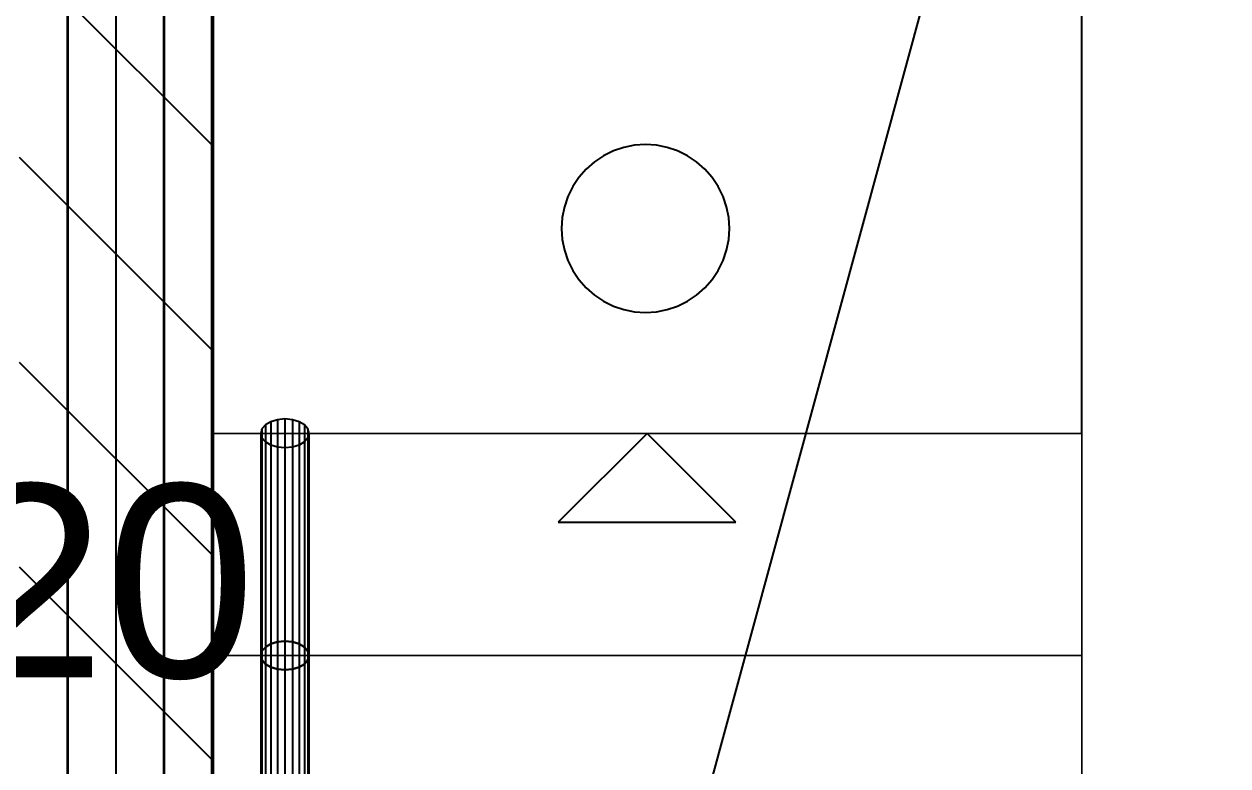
# Model space of a CAD drawing. Extents: x 0 to 756, y -25 to 420.
# Drawn here: x 256.71 to 281.63, y 343.85 to 359.21 of the extents above; entities that cross this region are included whole.
import ezdxf
from ezdxf.lldxf.tags import DXFTag

# ---------------------------------------------------------------- set-up
doc = ezdxf.new("R2010")
doc.units = 0
doc.layers.get('0').update_dxf_attribs({"lineweight": 25})
doc.layers.get('DEFPOINTS').update_dxf_attribs({"lineweight": 25})
for name, color, linetype, lineweight in [('A_Innenwand', 7, 'Continuous', 25), ('Allgemein01', 7, 'Continuous', 13), ('Allgemein03', 7, 'Continuous', 25), ('L_Text', 7, 'Continuous', 25), ('Standard', 7, 'Continuous', 25), ('Treppe', 7, 'Continuous', 13), ('Wand Holz nicht tragend', 7, 'Continuous', 13)]:
    doc.layers.add(name, color=color, linetype=linetype, lineweight=lineweight)
doc.layers.add('L_Abluft', color=2, linetype='Continuous', lineweight=35, true_color=0xffff00)
doc.styles.get("Standard").update_dxf_attribs({"font": 'arial.ttf'})
tags = doc.linetypes.add('STRICHPUNKT2', pattern=[12.7, 6.35, -3.175, 0, -3.175]).pattern_tags.tags
tags[10:11] = [DXFTag(74, 4), DXFTag(75, 0), DXFTag(340, '0'), DXFTag(46, 0.0), DXFTag(50, 0.0), DXFTag(44, 0.0), DXFTag(45, 0.0)]
tags[8:9] = [DXFTag(74, 4), DXFTag(75, 0), DXFTag(340, '0'), DXFTag(46, 0.0), DXFTag(50, 0.0), DXFTag(44, 0.0), DXFTag(45, 0.0)]
tags[6:7] = [DXFTag(74, 4), DXFTag(75, 0), DXFTag(340, '0'), DXFTag(46, 0.0), DXFTag(50, 0.0), DXFTag(44, 0.0), DXFTag(45, 0.0)]
tags[4:5] = [DXFTag(74, 4), DXFTag(75, 0), DXFTag(340, '0'), DXFTag(46, 0.0), DXFTag(50, 0.0), DXFTag(44, 0.0), DXFTag(45, 0.0)]

# ---------------------------------------------------------------- blocks, each defined once
blk = doc.blocks.new('Referenz-A01I5YBJIE')
at = {"layer": 'Allgemein01', "color": 0, "lineweight": -2}
for p, q in [((269.347, 356.701), (269.124, 356.657)), ((269.574, 356.716), (269.347, 356.701)), ((269.801, 356.701), (269.574, 356.716)), ((270.024, 356.657), (269.801, 356.701)), ((268.704, 356.483), (268.515, 356.357)), ((268.908, 356.584), (268.704, 356.483)), ((269.124, 356.657), (268.908, 356.584)), ((270.239, 356.584), (270.024, 356.657)), ((270.443, 356.483), (270.239, 356.584)), ((270.632, 356.357), (270.443, 356.483)), ((268.344, 356.207), (268.194, 356.036)), ((268.515, 356.357), (268.344, 356.207)), ((270.803, 356.207), (270.632, 356.357)), ((270.953, 356.036), (270.803, 356.207)), ((268.194, 356.036), (268.068, 355.847)), ((271.079, 355.847), (270.953, 356.036)), ((268.068, 355.847), (267.968, 355.643)), ((271.18, 355.643), (271.079, 355.847)), ((267.968, 355.643), (267.894, 355.428)), ((271.253, 355.428), (271.18, 355.643)), ((267.85, 355.205), (267.835, 354.978)), ((267.894, 355.428), (267.85, 355.205)), ((271.297, 355.205), (271.253, 355.428)), ((271.312, 354.978), (271.297, 355.205)), ((267.835, 354.978), (267.85, 354.751)), ((271.297, 354.751), (271.312, 354.978)), ((267.85, 354.751), (267.894, 354.528)), ((271.253, 354.528), (271.297, 354.751)), ((267.894, 354.528), (267.968, 354.313)), ((271.18, 354.313), (271.253, 354.528)), ((267.968, 354.313), (268.068, 354.109)), ((271.079, 354.109), (271.18, 354.313)), ((268.068, 354.109), (268.194, 353.92)), ((270.953, 353.92), (271.079, 354.109)), ((268.194, 353.92), (268.344, 353.749)), ((268.344, 353.749), (268.515, 353.599)), ((270.632, 353.599), (270.803, 353.749)), ((270.803, 353.749), (270.953, 353.92)), ((268.515, 353.599), (268.704, 353.472)), ((268.704, 353.472), (268.908, 353.372)), ((270.239, 353.372), (270.443, 353.472)), ((270.443, 353.472), (270.632, 353.599)), ((268.908, 353.372), (269.124, 353.299)), ((269.124, 353.299), (269.347, 353.254)), ((269.347, 353.254), (269.574, 353.24)), ((269.574, 353.24), (269.801, 353.254)), ((269.801, 353.254), (270.024, 353.299)), ((270.024, 353.299), (270.239, 353.372))]:
    blk.add_line(p, q, dxfattribs=at)
at = {"layer": 'Allgemein03', "color": 0, "lineweight": -2}
blk.add_line((278.607, 350.734), (278.607, 376.578), dxfattribs=at)
at = {"layer": 'DEFPOINTS', "color": 0, "linetype": 'Continuous', "lineweight": -2, "ltscale": 0.25}
blk.add_line((278.607, 350.734), (278.607, 350.734), dxfattribs=at)
blk.add_line((278.607, 350.734), (278.607, 350.734), dxfattribs=at)
at = {"layer": 'Standard', "color": 0, "lineweight": -2}
for p, q in [((261.813, 350.976), (261.703, 350.91)), ((261.953, 351.018), (261.813, 350.976)), ((261.813, 350.976), (261.813, 346.376)), ((262.107, 351.033), (261.953, 351.018)), ((261.953, 351.018), (261.953, 346.418)), ((262.262, 351.018), (262.107, 351.033)), ((262.107, 351.033), (262.107, 346.433)), ((262.401, 350.976), (262.262, 351.018)), ((262.262, 351.018), (262.262, 346.418)), ((262.512, 350.91), (262.401, 350.976)), ((262.401, 350.976), (262.401, 346.376)), ((261.632, 350.826), (261.607, 350.734)), ((261.607, 350.734), (261.607, 346.134)), ((261.632, 350.642), (261.607, 350.734)), ((261.703, 350.91), (261.632, 350.826)), ((261.632, 350.826), (261.632, 346.226)), ((261.703, 350.91), (261.703, 346.31)), ((262.583, 350.826), (262.512, 350.91)), ((262.512, 350.91), (262.512, 346.31)), ((262.607, 350.734), (262.583, 350.826)), ((262.583, 350.826), (262.583, 346.226)), ((262.607, 350.734), (262.583, 350.642)), ((262.607, 346.134), (262.607, 350.734)), ((261.632, 350.642), (261.632, 346.042)), ((261.703, 350.558), (261.632, 350.642)), ((261.703, 350.558), (261.703, 345.958)), ((261.813, 350.492), (261.703, 350.558)), ((261.813, 350.492), (261.813, 345.892)), ((261.953, 350.45), (261.813, 350.492)), ((262.401, 350.492), (262.262, 350.45)), ((262.512, 350.558), (262.401, 350.492)), ((262.401, 350.492), (262.401, 345.892)), ((262.583, 350.642), (262.512, 350.558)), ((262.512, 350.558), (262.512, 345.958)), ((262.583, 350.642), (262.583, 346.042)), ((261.953, 350.45), (261.953, 345.85)), ((262.107, 350.435), (261.953, 350.45)), ((262.262, 350.45), (262.107, 350.435)), ((262.107, 350.435), (262.107, 345.835)), ((262.262, 350.45), (262.262, 345.85)), ((261.632, 346.226), (261.607, 346.134)), ((261.607, 346.134), (261.632, 346.226)), ((261.703, 346.31), (261.632, 346.226)), ((261.632, 346.226), (261.703, 346.31)), ((261.632, 346.226), (261.632, 341.626)), ((261.813, 346.376), (261.703, 346.31)), ((261.703, 346.31), (261.813, 346.376)), ((261.703, 346.31), (261.703, 341.71)), ((261.953, 346.418), (261.813, 346.376)), ((261.813, 346.376), (261.953, 346.418)), ((261.813, 346.376), (261.813, 341.776)), ((262.107, 346.433), (261.953, 346.418)), ((261.953, 346.418), (262.107, 346.433)), ((261.953, 346.418), (261.953, 341.818)), ((262.262, 346.418), (262.107, 346.433)), ((262.107, 346.433), (262.107, 341.833)), ((262.107, 346.433), (262.262, 346.418)), ((262.401, 346.376), (262.262, 346.418)), ((262.262, 346.418), (262.262, 341.818)), ((262.262, 346.418), (262.401, 346.376)), ((262.512, 346.31), (262.401, 346.376)), ((262.401, 346.376), (262.401, 341.776)), ((262.401, 346.376), (262.512, 346.31)), ((262.583, 346.226), (262.512, 346.31)), ((262.512, 346.31), (262.512, 341.71)), ((262.512, 346.31), (262.583, 346.226)), ((262.607, 346.134), (262.583, 346.226)), ((262.583, 346.226), (262.583, 341.626)), ((262.583, 346.226), (262.607, 346.134)), ((261.607, 346.134), (261.607, 341.534)), ((261.632, 346.042), (261.607, 346.134)), ((261.607, 346.134), (261.632, 346.042)), ((261.632, 346.042), (261.632, 341.442)), ((261.703, 345.958), (261.632, 346.042)), ((261.632, 346.042), (261.703, 345.958)), ((262.583, 346.042), (262.512, 345.958)), ((262.512, 345.958), (262.583, 346.042)), ((262.607, 346.134), (262.583, 346.042)), ((262.583, 346.042), (262.607, 346.134)), ((262.583, 346.042), (262.583, 341.442)), ((262.607, 341.534), (262.607, 346.134)), ((261.703, 345.958), (261.703, 341.358)), ((261.813, 345.892), (261.703, 345.958)), ((261.703, 345.958), (261.813, 345.892)), ((261.813, 345.892), (261.813, 341.292)), ((261.953, 345.85), (261.813, 345.892)), ((261.813, 345.892), (261.953, 345.85)), ((261.953, 345.85), (261.953, 341.25)), ((262.107, 345.835), (261.953, 345.85)), ((261.953, 345.85), (262.107, 345.835)), ((262.262, 345.85), (262.107, 345.835)), ((262.107, 345.835), (262.262, 345.85)), ((262.107, 345.835), (262.107, 341.235)), ((262.401, 345.892), (262.262, 345.85)), ((262.262, 345.85), (262.401, 345.892)), ((262.262, 345.85), (262.262, 341.25)), ((262.512, 345.958), (262.401, 345.892)), ((262.401, 345.892), (262.512, 345.958)), ((262.401, 345.892), (262.401, 341.292)), ((262.512, 345.958), (262.512, 341.358))]:
    blk.add_line(p, q, dxfattribs=at)
at = {"layer": 'Treppe', "color": 0}
for p, q in [((278.607, 350.734), (260.607, 350.734)), ((260.607, 350.734), (260.607, 346.134)), ((260.607, 350.734), (278.607, 350.734)), ((260.607, 346.134), (260.607, 350.734)), ((260.607, 350.734), (260.607, 350.734)), ((278.607, 346.134), (278.607, 350.734)), ((278.607, 350.734), (278.607, 346.134)), ((278.607, 350.734), (278.607, 350.734)), ((278.607, 346.134), (260.607, 346.134)), ((260.607, 346.134), (260.607, 341.534)), ((260.607, 346.134), (278.607, 346.134)), ((260.607, 341.534), (260.607, 346.134)), ((260.607, 346.134), (260.607, 346.134)), ((260.607, 346.134), (278.607, 346.134)), ((278.607, 346.134), (260.607, 346.134)), ((260.607, 346.134), (260.607, 346.134)), ((278.607, 341.534), (278.607, 346.134)), ((278.607, 346.134), (278.607, 341.534)), ((278.607, 346.134), (278.607, 346.134)), ((278.607, 346.134), (278.607, 346.134))]:
    blk.add_line(p, q, dxfattribs=at)
at = {"layer": 'Treppe', "color": 0, "lineweight": -2}
for p, q in [((269.607, 350.734), (267.767, 348.894)), ((271.447, 348.894), (269.607, 350.734)), ((267.767, 348.894), (271.447, 348.894))]:
    blk.add_line(p, q, dxfattribs=at)
at = {"layer": 'Wand Holz nicht tragend', "color": 0, "lineweight": 50}
for p, q in [((260.607, 263.578), (260.607, 376.578)), ((260.607, 376.578), (260.607, 263.578))]:
    blk.add_line(p, q, dxfattribs=at)
at = {"layer": 'Standard', "color": 0, "lineweight": 18, "insert": (255.285, 349.68), "char_height": 4, "attachment_point": 1}
blk.add_mtext('{\\fArial;20}', dxfattribs=at)
blk = doc.blocks.new('Wand-A01I5YCTIE', base_point=(256.607, 263.578))
at = {"color": 0, "linetype": 'ByBlock', "lineweight": -2, "ltscale": 0.25}
blk.add_line((260.607, 376.578), (260.607, 263.578), dxfattribs=at)
at = {"color": 0, "lineweight": -2}
for p, q in [((256.607, 360.696), (260.607, 356.696)), ((256.607, 356.454), (260.607, 352.454)), ((256.607, 352.211), (260.607, 348.211)), ((256.607, 347.968), (260.607, 343.968))]:
    blk.add_line(p, q, dxfattribs=at)
blk = doc.blocks.new('Bauteilbeschriftung-A01I5YFBIE', base_point=(265.707, 324.378))
at = {"color": 0, "linetype": 'ByBlock', "lineweight": -2, "ltscale": 0.25}
blk.add_line((286.257, 399.77), (265.707, 324.378), dxfattribs=at)
blk = doc.blocks.new('Wickelfalzrohr-A01I5YFTIE', base_point=(257.607, 325.178))
at = {"color": 0, "linetype": 'ByBlock', "lineweight": -2, "ltscale": 0.35}
for p, q in [((257.607, 384.898), (257.607, 325.178)), ((259.607, 325.178), (259.607, 384.898))]:
    blk.add_line(p, q, dxfattribs=at)
at = {"color": 0, "linetype": 'STRICHPUNKT2', "lineweight": 25, "ltscale": 0.25}
blk.add_line((258.607, 384.898), (258.607, 325.178), dxfattribs=at)

msp = doc.modelspace()

# ---------------------------------------------------------------- block references
at = {"color": 8, "lineweight": 25, "ltscale": 0.25, "true_color": 0x808080}
msp.add_blockref('Referenz-A01I5YBJIE', (0, 0), dxfattribs=at)
at = {"layer": 'A_Innenwand', "ltscale": 0.25}
msp.add_blockref('Wand-A01I5YCTIE', (256.607, 263.578), dxfattribs=at)
at = {"layer": 'L_Abluft', "ltscale": 0.35}
msp.add_blockref('Wickelfalzrohr-A01I5YFTIE', (257.607, 325.178), dxfattribs=at)
at = {"layer": 'L_Text', "color": 7, "ltscale": 0.25}
msp.add_blockref('Bauteilbeschriftung-A01I5YFBIE', (265.707, 324.378), dxfattribs=at)

doc.saveas('drawing.dxf')
